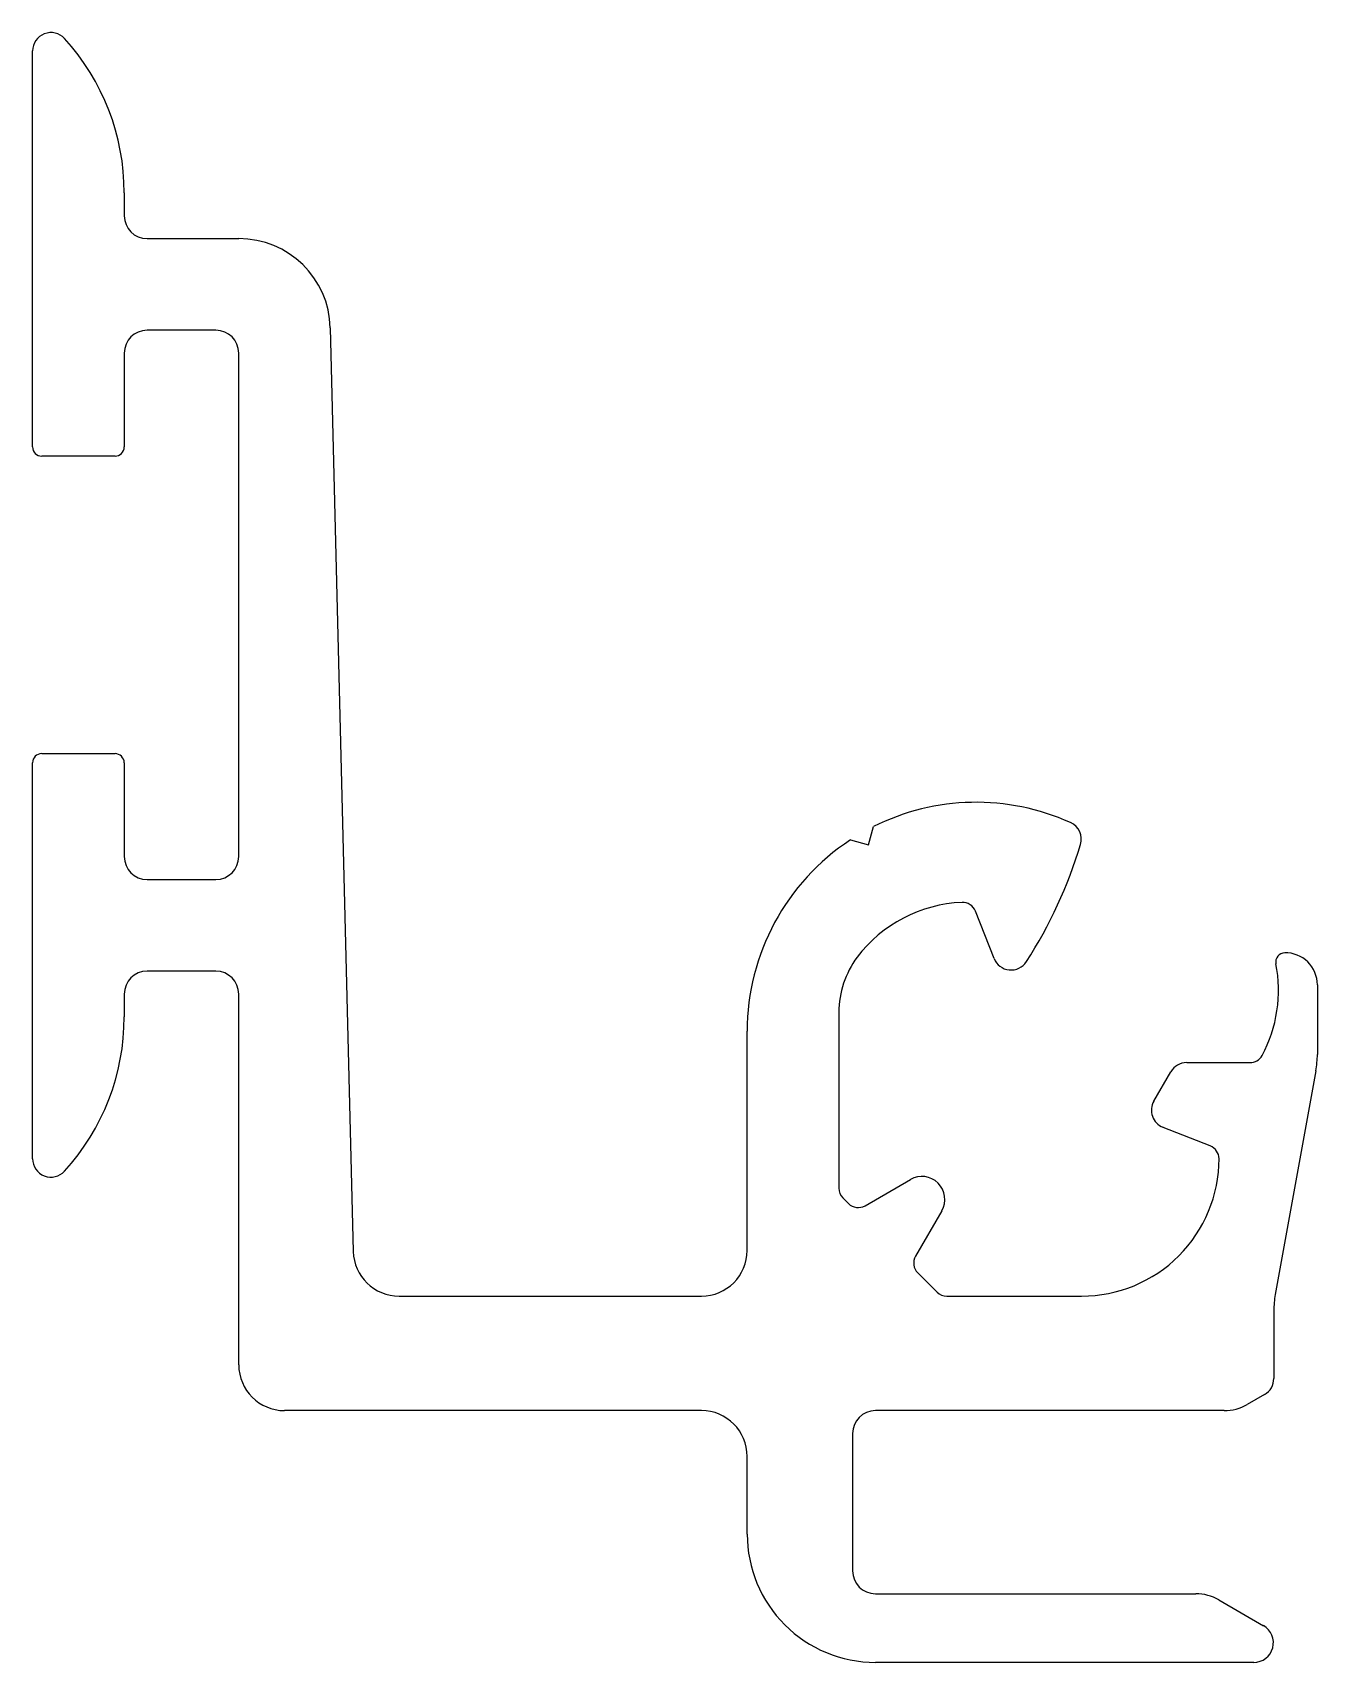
# Model space of a CAD drawing. Extents: x 706.1 to 734.2, y 548.3 to 583.9.
import ezdxf

# ---------------------------------------------------------------- set-up
doc = ezdxf.new("R2010")
doc.units = 0
doc.layers.get('0').update_dxf_attribs({"linetype": 'CONTINUOUS'})

msp = doc.modelspace()

# ---------------------------------------------------------------- linework, layer by layer
at = {"color": 7}
for p, q in [((706.11, 574.875), (706.11, 583.525)), ((708.11, 580.426), (708.11, 579.925)), ((708.61, 579.425), (710.61, 579.425)), ((712.609, 577.474), (713.11, 557.3)), ((710.11, 577.425), (708.61, 577.425)), ((708.11, 576.925), (708.11, 574.875)), ((710.61, 565.925), (710.61, 576.925)), ((707.91, 574.675), (706.31, 574.675)), ((706.11, 559.325), (706.11, 567.975)), ((706.31, 568.175), (707.91, 568.175)), ((708.11, 567.975), (708.11, 565.925)), ((724.36, 566.182), (724.467, 566.58)), ((723.962, 566.289), (724.36, 566.182)), ((708.61, 565.425), (710.11, 565.425)), ((727.098, 563.703), (726.691, 564.735)), ((710.11, 563.425), (708.61, 563.425)), ((708.11, 562.925), (708.11, 562.423)), ((710.61, 554.825), (710.61, 562.925)), ((734.158, 563.125), (734.158, 561.605)), ((723.71, 562.527), (723.71, 558.682)), ((721.71, 557.325), (721.71, 562.112)), ((731.304, 561.425), (732.685, 561.425)), ((730.588, 560.585), (730.958, 561.225)), ((734.125, 561.247), (733.238, 556.363)), ((731.82, 559.605), (730.788, 560.012)), ((724.283, 558.3), (725.275, 558.873)), ((723.798, 558.47), (723.921, 558.348)), ((725.958, 558.19), (725.385, 557.197)), ((725.433, 556.835), (725.856, 556.413)), ((714.11, 556.325), (720.71, 556.325)), ((726.068, 556.325), (729.01, 556.325)), ((733.206, 556.006), (733.206, 554.525)), ((733.006, 554.178), (732.625, 553.959)), ((720.71, 553.825), (711.61, 553.825)), ((732.125, 553.825), (724.51, 553.825)), ((724.01, 553.325), (724.01, 550.325)), ((721.71, 551.125), (721.71, 552.825)), ((724.51, 549.825), (731.506, 549.825)), ((732.006, 549.691), (732.982, 549.127)), ((732.767, 548.325), (724.51, 548.325))]:
    msp.add_line(p, q, dxfattribs=at)
for centre, radius, start, end in [((706.51, 583.525), 0.4, 42.3395, 180.0031), ((703.11, 580.426), 5, 0.0011, 42.3417), ((708.61, 579.925), 0.5, 180.0474, 269.9526), ((710.61, 577.425), 2, 1.4214, 90.001), ((708.61, 576.924), 0.5, 90.0474, 179.9526), ((710.11, 576.924), 0.5, 0.0474, 89.9526), ((706.31, 574.875), 0.2, 180.0474, 269.9526), ((707.91, 574.875), 0.2, 270.0474, 359.9526), ((706.31, 567.975), 0.2, 90.0474, 179.9526), ((707.91, 567.975), 0.2, 0.0474, 89.9526), ((726.71, 562.111), 5.001, 65.6847, 116.6549), ((728.604, 566.303), 0.4, 343.316, 65.6503), ((726.711, 562.111), 5.001, 123.3472, 179.995), ((719.384, 569.077), 10.028, 327.1165, 343.2604), ((708.61, 565.925), 0.5, 180.0474, 269.9526), ((710.11, 565.925), 0.5, 270.0474, 359.9526), ((726.51, 561.926), 3, 92.0921, 143.1269), ((726.412, 564.625), 0.3, 21.5361, 92.0757), ((725.738, 562.517), 2.028, 143.395, 179.735), ((727.47, 563.849), 0.4, 201.5183, 327.0968), ((730.309, 563.007), 3, 331.649, 11.1385), ((733.448, 563.625), 0.2, 91.0227, 191.1332), ((733.457, 563.125), 0.7, 0.0306, 91.0121), ((708.61, 562.924), 0.5, 90.0474, 179.9526), ((710.11, 562.924), 0.5, 0.0474, 89.9526), ((703.11, 562.423), 5, 317.6586, 359.9988), ((731.304, 561.025), 0.4, 90.0066, 149.9934), ((732.685, 561.725), 0.3, 270, 331.6499), ((732.155, 561.605), 2.002, 349.7097, 359.9941), ((730.935, 560.385), 0.4, 150.0727, 248.4061), ((706.51, 559.325), 0.4, 179.9969, 317.6605), ((729.01, 559.325), 3, 269.999, 0.0343), ((731.71, 559.326), 0.3, 0.0461, 68.4662), ((725.525, 558.44), 0.5, 329.9976, 120.0024), ((724.016, 558.685), 0.306, 180.4751, 224.5248), ((724.133, 558.56), 0.3, 225.0197, 299.9803), ((714.111, 557.326), 1.001, 181.4663, 269.956), ((720.709, 557.326), 1.001, 270.0475, 359.9526), ((725.645, 557.047), 0.3, 150.0197, 224.9803), ((726.07, 556.631), 0.306, 225.4751, 269.5248), ((735.208, 556.005), 2.002, 169.7097, 179.9941), ((711.611, 554.826), 1.001, 180.0474, 269.9526), ((732.806, 554.525), 0.4, 300.0066, 359.9934), ((732.123, 554.834), 1.009, 270.1441, 299.8559), ((720.709, 552.824), 1.001, 0.0474, 89.9526), ((724.51, 553.324), 0.5, 90.0474, 179.9526), ((724.51, 551.125), 2.8, 179.999, 270.001), ((724.51, 550.325), 0.5, 180.0474, 269.9526), ((731.503, 548.815), 1.009, 60.1441, 89.8559), ((732.767, 548.755), 0.43, 269.9976, 60.0024)]:
    msp.add_arc(centre, radius, start, end, dxfattribs=at)

doc.saveas('drawing.dxf')
